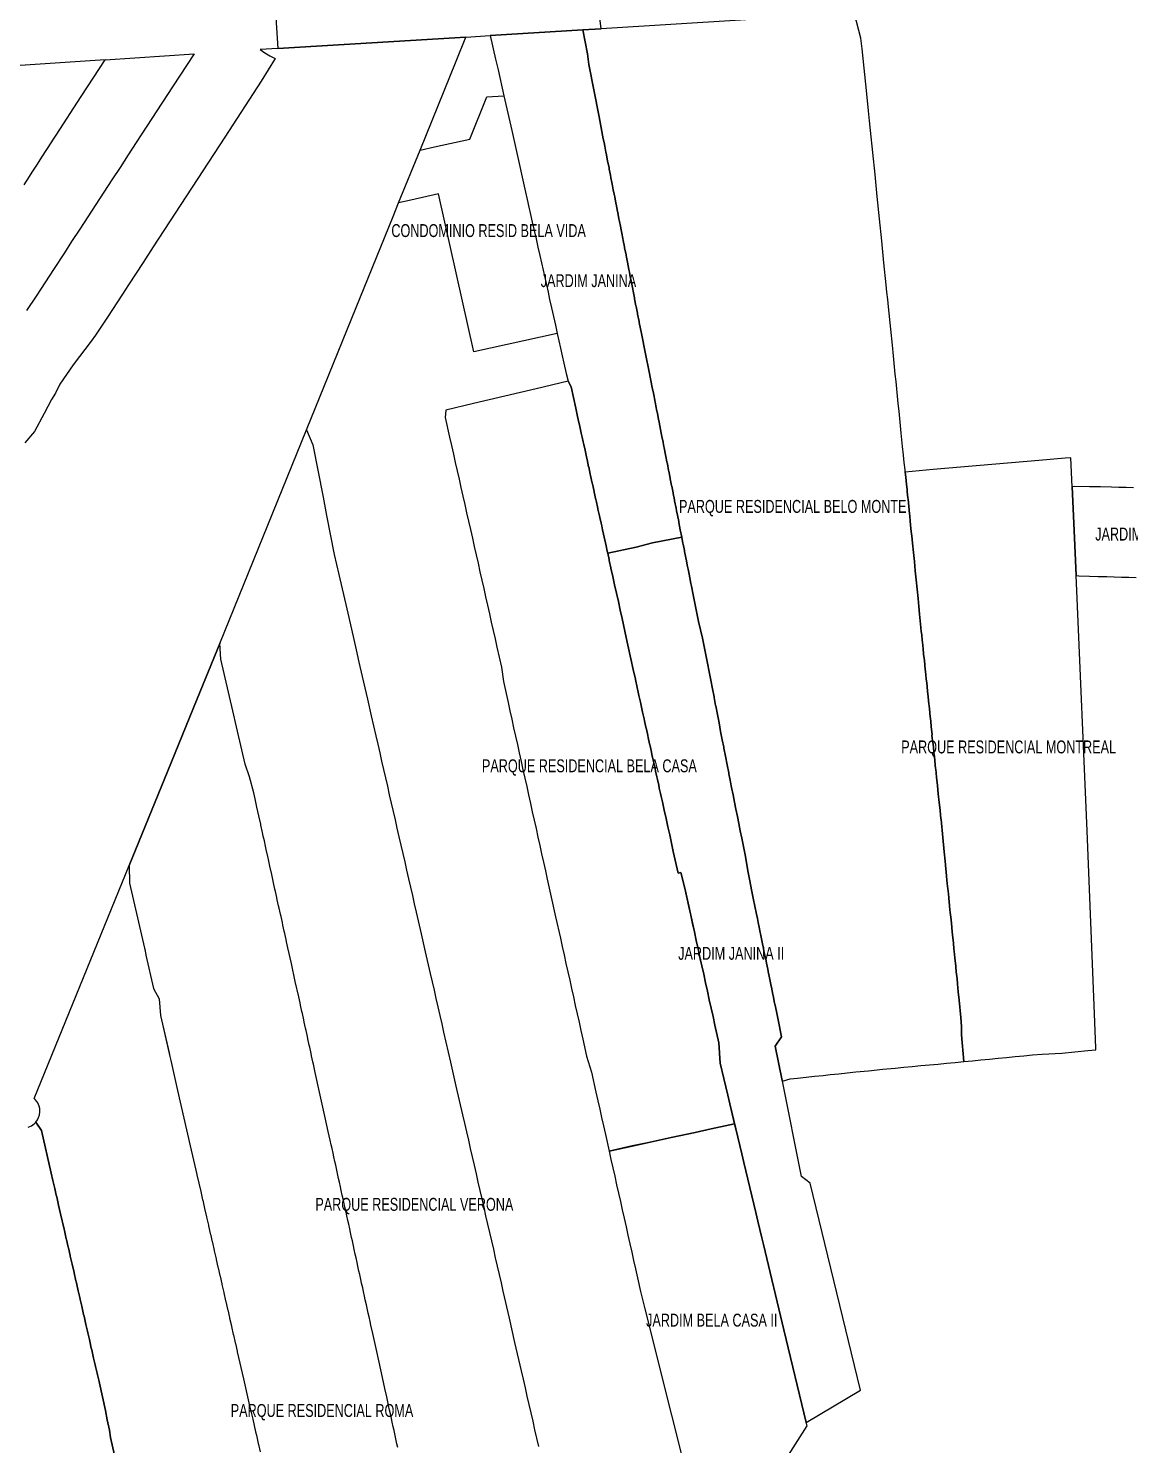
# Model space of a CAD drawing. Header units: millimetres. Extents: x 247112 to 276794, y 7363827 to 7397094.
# Drawn here: x 261266 to 262161, y 7366523 to 7367674 of the extents above; entities that cross this region are included whole.
import ezdxf
from ezdxf.enums import TextEntityAlignment as Align

# ---------------------------------------------------------------- set-up
doc = ezdxf.new("R2010")
doc.units = ezdxf.units.MM
doc.layers.add('BAIRRO', color=3, linetype='Continuous')
doc.styles.add('GEOMAIS', font='', dxfattribs={"width": 0.7, "height": 0.2})
doc.styles.get('GEOMAIS').set_extended_font_data('Arial')

msp = doc.modelspace()

# ---------------------------------------------------------------- linework, layer by layer
at = {"layer": 'BAIRRO'}
for points in [[(261466.87059, 7367682.66003), (261468.56219, 7367657.46058), (261499.93744, 7367659.34568), (261621.40778, 7367666.68789), (261621.40778, 7367666.68789), (261641.20117, 7367667.89783), (261716.32109, 7367672.4898), (261731.28005, 7367673.40422), (261728.01842, 7367699.94065)], [(261900.99519, 7367683.77865), (261731.28005, 7367673.40422), (261716.32109, 7367672.4898), (261716.32109, 7367672.4898), (261720.09831, 7367652.97427), (261721.27403, 7367644.31812), (261729.60771, 7367601.70406), (261733.06212, 7367584.03998), (261733.65387, 7367581.01409), (261734.21911, 7367578.12375), (261735.21658, 7367573.02324), (261735.3761, 7367572.20752), (261736.55742, 7367566.16686), (261737.69007, 7367560.37507), (261737.90083, 7367559.29737), (261738.84809, 7367554.4302), (261739.25197, 7367552.38833), (261740.00405, 7367548.54261), (261740.56584, 7367545.66989), (261741.16104, 7367542.62638), (261741.8701, 7367539.00062), (261742.31803, 7367536.71015), (261743.30946, 7367531.64045), (261743.45303, 7367530.90632), (261744.62649, 7367524.9059), (261744.79259, 7367524.05652), (261745.77796, 7367519.01787), (261746.19366, 7367516.89219), (261746.92943, 7367513.12985), (261747.55403, 7367509.93596), (261748.0809, 7367507.24182), (261748.89744, 7367503.06647), (261749.23238, 7367501.35379), (261750.26004, 7367496.09885), (261750.38385, 7367495.46577), (261751.53532, 7367489.57774), (261751.62264, 7367489.13122), (261752.68679, 7367483.68972), (261753.83827, 7367477.80169), (261754.27914, 7367475.54729), (261754.98974, 7367471.91366), (261755.64174, 7367468.57967), (261756.17927, 7367465.831), (261756.96895, 7367461.79304), (261757.30156, 7367460.09222), (261758.33163, 7367454.825), (261758.48402, 7367454.04572), (261759.61461, 7367448.26452), (261759.69431, 7367447.85697), (261760.75765, 7367442.4196), (261760.95065, 7367441.43271), (261762.1022, 7367435.54425), (261762.27964, 7367434.63693), (261763.25376, 7367429.65579), (261763.72465, 7367427.24793), (261767.52412, 7367407.81944), (261770.10203, 7367396.0226), (261773.15396, 7367380.50804), (261773.50572, 7367378.71983), (261774.31206, 7367374.62078), (261774.61936, 7367373.05863), (261775.47017, 7367368.73348), (261775.81886, 7367366.9609), (261776.66684, 7367362.65014), (261776.97645, 7367361.07623), (261777.98062, 7367355.9715), (261778.13405, 7367355.19156), (261779.29164, 7367349.30689), (261779.33175, 7367349.10299), (261780.44923, 7367343.42222), (261780.68288, 7367342.23448), (261781.60683, 7367337.53755), (261782.03401, 7367335.36597), (261782.76442, 7367331.65288), (261783.38513, 7367328.49746), (261783.88324, 7367325.96531), (261784.77486, 7367321.43272), (261785.07961, 7367319.88354), (261786.12599, 7367314.56421), (261786.2372, 7367313.99887), (261787.39479, 7367308.1142), (261787.47712, 7367307.6957), (261788.55239, 7367302.22953), (261788.63516, 7367301.80875), (261789.688, 7367296.45662), (261789.83092, 7367295.73004), (261790.84552, 7367290.57231), (261790.98902, 7367289.84281), (261792.14712, 7367283.95557), (261792.5818, 7367281.74586), (261793.30522, 7367278.06834), (261794.31808, 7367272.9194), (261794.46331, 7367272.1811), (261795.62141, 7367266.29387), (261796.77951, 7367260.40663), (261797.79064, 7367255.26649), (261797.9336, 7367254.53975), (261798.94816, 7367249.38219), (261799.09571, 7367248.63216), (261800.10569, 7367243.49789), (261800.58904, 7367241.04075), (261801.26321, 7367237.61359), (261801.91735, 7367234.28821), (261802.73905, 7367230.1111), (261803.29583, 7367227.28067), (261804.21042, 7367222.63131), (261804.64683, 7367220.4128), (261805.99785, 7367213.54483), (261807.34887, 7367206.67686), (261810.29989, 7367191.67525), (261813.75306, 7367178.34493), (261816.38294, 7367164.72549), (261817.70933, 7367157.85649), (261819.04069, 7367150.96174), (261820.37207, 7367144.06685), (261821.70346, 7367137.17196), (261823.00208, 7367130.4468), (261823.07277, 7367130.0807), (261824.33322, 7367123.55318), (261824.40416, 7367123.18581), (261825.73554, 7367116.29092), (261827.06693, 7367109.39603), (261828.39832, 7367102.50114), (261829.72518, 7367095.6297), (261830.86248, 7367089.7399), (261831.05234, 7367088.75666), (261832.30747, 7367082.25673), (261833.62506, 7367075.43329), (261834.94909, 7367068.76511), (261835.03385, 7367068.13756), (261836.12425, 7367062.84968), (261836.43578, 7367061.28151), (261837.29941, 7367056.93425), (261838.47457, 7367051.01881), (261839.64973, 7367045.10338), (261840.82489, 7367039.18794), (261842.00005, 7367033.27251), (261843.13621, 7367027.55337), (261844.31137, 7367021.63794), (261845.48106, 7367015.75001), (261848.45915, 7367000.75914), (261849.60019, 7366993.94446), (261850.62575, 7366987.81945), (261852.00147, 7366981.07333), (261853.48112, 7366973.8175), (261854.86065, 7366967.05267), (261856.17933, 7366960.58623), (261857.53382, 7366953.94419), (261858.26325, 7366950.36725), (261858.92831, 7366947.10597), (261859.66195, 7366943.50842), (261860.2828, 7366940.46393), (261861.06065, 7366936.64958), (261861.63729, 7366933.8219), (261862.45935, 7366929.79074), (261862.95311, 7366927.36945), (261863.85805, 7366922.93191), (261864.3076, 7366920.72742), (261865.25674, 7366916.07307), (261865.62693, 7366914.25776), (261866.65544, 7366909.21423), (261867.00565, 7366907.49691), (261868.05414, 7366902.3554), (261868.33267, 7366900.98956), (261869.45284, 7366895.49656), (261869.6474, 7366894.54251), (261870.85154, 7366888.63772), (261871.00189, 7366887.90047), (261872.25076, 7366881.77633), (261872.35637, 7366881.25843), (261873.64879, 7366874.92078), (261875.02389, 7366868.17765), (261877.82591, 7366854.43734), (261872.79383, 7366846.77797), (261878.40111, 7366818.90589), (261878.54349, 7366818.20285), (261884.8353, 7366820.19744), (261890.7801, 7366820.81485), (261897.74265, 7366821.53796), (261904.7056, 7366822.26112), (261911.66854, 7366822.98427), (261917.46492, 7366823.58627), (261924.29801, 7366824.29594), (261931.26056, 7366825.01905), (261938.22311, 7366825.74217), (261948.47444, 7366826.80684), (261960.17141, 7366827.92774), (261970.184, 7366828.88723), (261977.15244, 7366829.555), (261984.12088, 7366830.22277), (261991.08932, 7366830.89054), (261998.05775, 7366831.55831), (262005.02619, 7366832.22609), (262011.99463, 7366832.89386), (262018.96307, 7366833.56163), (262025.93036, 7366834.22929), (262024.07855, 7366855.86311), (262024.13974, 7366862.60904), (262023.62861, 7366870.01336), (262022.19947, 7366884.0709), (262021.50154, 7366890.93607), (262020.84822, 7366897.36239), (262020.79354, 7366897.90025), (262020.1726, 7366904.00814), (262020.10154, 7366904.70708), (262019.49697, 7366910.65388), (262019.39354, 7366911.67125), (262018.68554, 7366918.63543), (262018.14572, 7366923.94537), (262017.97754, 7366925.5996), (262017.47009, 7366930.59112), (262017.26955, 7366932.56377), (262016.79548, 7366937.22692), (262016.54134, 7366939.7267), (262016.18862, 7366943.19621), (262015.83334, 7366946.69088), (262015.58177, 7366949.1655), (262015.12534, 7366953.65505), (262014.97491, 7366955.13479), (262014.41735, 7366960.61922), (262014.36805, 7366961.10408), (262013.7612, 7366967.07337), (262013.70935, 7366967.5834), (262013.15434, 7366973.04266), (262013.00135, 7366974.54757), (262012.54749, 7366979.01196), (262012.29335, 7366981.51174), (262011.94063, 7366984.98125), (262011.58536, 7366988.47585), (262011.33378, 7366990.95054), (262010.72692, 7366996.91983), (262009.93802, 7367004.67983), (262008.96494, 7367016.32829), (262007.43846, 7367030.90646), (262007.3399, 7367031.84774), (262006.70946, 7367037.86852), (262006.65762, 7367038.36363), (262005.98046, 7367044.83057), (262005.25146, 7367051.79263), (262004.54818, 7367058.50906), (262003.84523, 7367065.22242), (262003.14263, 7367071.93228), (262003.0886, 7367072.44829), (262002.43966, 7367078.64578), (262002.36673, 7367079.34234), (262001.73669, 7367085.35927), (262001.65111, 7367086.17661), (262001.00768, 7367092.32142), (262000.92211, 7367093.13864), (262000.08399, 7367099.26542), (262000.19312, 7367100.10067), (261999.54967, 7367106.24571), (261999.46412, 7367107.0627), (261998.82066, 7367113.20785), (261998.73513, 7367114.02473), (261998.00613, 7367120.98676), (261997.36265, 7367127.13214), (261997.27714, 7367127.94879), (261996.73776, 7367133.0999), (261996.54814, 7367134.91081), (261996.11288, 7367139.06766), (261995.81914, 7367141.87285), (261995.48799, 7367145.03542), (261995.09015, 7367148.83487), (261994.8631, 7367151.00318), (261994.36115, 7367155.7969), (261994.23822, 7367156.97093), (261993.65286, 7367162.56121), (261993.61333, 7367162.9387), (261992.98845, 7367168.90646), (261992.92387, 7367169.52323), (261992.36356, 7367174.87422), (261992.19497, 7367176.48432), (261991.73868, 7367180.84198), (261991.44525, 7367183.64429), (261991.11379, 7367186.80974), (261989.96821, 7367197.75025), (261989.45338, 7367203.84747), (261988.82388, 7367210.47535), (261987.2696, 7367225.76394), (261986.5359, 7367232.98088), (261985.77734, 7367240.44242), (261985.01878, 7367247.90396), (261984.26021, 7367255.3655), (261983.65336, 7367261.33473), (261983.50165, 7367262.82704), (261983.04651, 7367267.30396), (261982.74309, 7367270.28858), (261982.43967, 7367273.2732), (261981.98453, 7367277.75012), (261981.83282, 7367279.24243), (261981.22597, 7367285.21166), (261980.61912, 7367291.18089), (261980.51797, 7367292.17576), (261980.01227, 7367297.15013), (261979.80998, 7367299.13987), (261979.36298, 7367303.11508), (261979.10199, 7367306.10397), (261978.79857, 7367309.08859), (261978.394, 7367313.06808), (261978.19172, 7367315.05783), (261977.58487, 7367321.02706), (261976.97802, 7367326.9963), (261976.27003, 7367333.9604), (261975.15747, 7367344.90399), (261973.33692, 7367362.81169), (261972.73007, 7367368.78092), (261972.12322, 7367374.75016), (261971.51637, 7367380.71939), (261970.90952, 7367386.68863), (261970.30267, 7367392.65786), (261969.69582, 7367398.62709), (261968.78554, 7367407.58094), (261967.88911, 7367416.39865), (261966.58526, 7367429.2239), (261964.73166, 7367447.45666), (261964.12481, 7367453.42596), (261963.51795, 7367459.39526), (261962.91109, 7367465.36456), (261961.09054, 7367483.27225), (261959.26999, 7367501.17995), (261957.44944, 7367519.08765), (261955.6289, 7367536.99534), (261953.80835, 7367554.90304), (261951.98778, 7367572.81093), (261950.16721, 7367590.71883), (261949.35808, 7367598.6778), (261948.54894, 7367606.63678), (261947.13296, 7367620.56499), (261943.42962, 7367656.99261), (261942.19435, 7367665.87712), (261937.15575, 7367685.65975)], [(261265.77656, 7366780.84328), (261267.11692, 7366781.35605), (261268.39654, 7366782.00569), (261269.60151, 7366782.78514), (261270.71869, 7366783.68591), (261272.05084, 7366785.05852), (261273.41001, 7366786.98219), (261274.24823, 7366788.67071), (261274.95881, 7366790.91634), (261275.27579, 7366793.25029), (261275.27129, 7366794.69037), (261275.11622, 7366796.12208), (261274.67844, 7366797.99091), (261274.1815, 7366799.34254), (261273.54595, 7366800.63479), (261272.77876, 7366801.8535), (261271.5658, 7366803.34109), (261270.52647, 7366804.33791), (261347.93107, 7366993.58469), (261355.76906, 7367012.74782), (261379.33601, 7367070.36673), (261403.16741, 7367128.95117), (261421.45028, 7367173.89574), (261492.02137, 7367347.51187), (261510.1579, 7367392.25183), (261528.84185, 7367438.34222), (261562.28577, 7367520.84315), (261566.76808, 7367531.90029), (261584.13704, 7367574.74681), (261613.497, 7367647.17322), (261621.40778, 7367666.68789), (261621.40778, 7367666.68789), (261499.93744, 7367659.34568), (261499.93744, 7367659.34568), (261499.93744, 7367659.34568), (261468.56219, 7367657.46058), (261454.24366, 7367656.60029), (261458.10148, 7367653.84006), (261462.13889, 7367651.34988), (261466.337, 7367649.14137), (261455.18789, 7367630.78146), (261425.54542, 7367585.32918), (261367.34166, 7367496.08246), (261359.14785, 7367483.54381), (261347.28144, 7367465.38512), (261342.28832, 7367457.74435), (261330.12824, 7367439.13628), (261320.5193, 7367424.43211), (261316.9038, 7367419.67891), (261302.25683, 7367400.42292), (261291.60845, 7367384.71222), (261287.88518, 7367377.38777), (261284.57985, 7367372.25271), (261278.62601, 7367360.83167), (261270.92179, 7367346.05295), (261263.10922, 7367336.8632)], [(261262.39785, 7367546.68392), (261266.74136, 7367553.39982), (261268.92379, 7367556.77428), (261273.27274, 7367563.49859), (261275.44973, 7367566.86464), (261279.80411, 7367573.59737), (261281.97566, 7367576.955), (261286.33549, 7367583.69614), (261288.5016, 7367587.04537), (261308.76396, 7367618.37492), (261313.93362, 7367626.15076), (261328.26894, 7367648.17374), (261400.6124, 7367653.01285), (261383.06118, 7367626.18549), (261383.06118, 7367626.18549), (261353.52724, 7367580.89962), (261353.52724, 7367580.89962), (261346.97207, 7367570.84827), (261340.41691, 7367560.79691), (261333.86174, 7367550.74555), (261327.30658, 7367540.69419), (261320.75142, 7367530.64283), (261314.19625, 7367520.59147), (261314.19625, 7367520.59147), (261307.64109, 7367510.54011), (261301.08592, 7367500.48875), (261295.15408, 7367491.39317), (261286.357, 7367477.90417), (261279.71815, 7367467.72448), (261272.12508, 7367456.08165), (261264.53202, 7367444.43883)], [(261262.39785, 7367546.68392), (261266.74136, 7367553.39982), (261268.92379, 7367556.77428), (261273.27274, 7367563.49859), (261275.44973, 7367566.86464), (261279.80411, 7367573.59737), (261281.97566, 7367576.955), (261286.33549, 7367583.69614), (261288.5016, 7367587.04537), (261308.76396, 7367618.37492), (261313.93362, 7367626.15076), (261328.26894, 7367648.17374), (261275.44452, 7367644.59907), (261153.86066, 7367636.37194)], [(261566.06578, 7366520.71245), (261565.42035, 7366523.64672), (261564.56199, 7366527.54902), (261563.91651, 7366530.48353), (261563.0582, 7366534.38559), (261562.41267, 7366537.32033), (261561.55442, 7366541.22216), (261560.90883, 7366544.15714), (261560.05063, 7366548.05873), (261559.40499, 7366550.99395), (261558.54684, 7366554.8953), (261557.90114, 7366557.83076), (261557.04304, 7366561.73186), (261555.53926, 7366568.56843), (261552.745, 7366581.27177), (261548.39649, 7366601.04107), (261545.71304, 7366613.24065), (261544.20925, 7366620.07722), (261543.56504, 7366623.00597), (261542.70546, 7366626.91379), (261542.06119, 7366629.84278), (261541.20167, 7366633.75037), (261540.55735, 7366636.67959), (261539.69788, 7366640.58694), (261539.05351, 7366643.5164), (261538.19409, 7366647.42351), (261537.54967, 7366650.35321), (261536.6903, 7366654.26009), (261536.04583, 7366657.19002), (261535.18651, 7366661.09666), (261534.54198, 7366664.02683), (261533.6827, 7366667.93329), (261533.03814, 7366670.86363), (261532.17893, 7366674.7698), (261531.5343, 7366677.70044), (261530.67514, 7366681.60638), (261530.03046, 7366684.53725), (261529.17135, 7366688.44295), (261528.52662, 7366691.37406), (261527.66756, 7366695.27952), (261527.02277, 7366698.21087), (261526.16377, 7366702.11609), (261525.51893, 7366705.04768), (261524.65998, 7366708.95267), (261524.01509, 7366711.88449), (261523.15619, 7366715.78924), (261522.51125, 7366718.7213), (261521.6524, 7366722.62581), (261521.0074, 7366725.55811), (261520.14861, 7366729.46238), (261519.50356, 7366732.39492), (261518.64482, 7366736.29896), (261517.99972, 7366739.23172), (261517.14103, 7366743.13553), (261516.49588, 7366746.06853), (261515.63724, 7366749.9721), (261514.99204, 7366752.90534), (261514.13345, 7366756.80868), (261513.48819, 7366759.74215), (261512.62966, 7366763.64525), (261511.98435, 7366766.57896), (261511.12587, 7366770.48182), (261509.62208, 7366777.31839), (261506.85554, 7366789.8957), (261502.55885, 7366809.42944), (261499.06786, 7366825.30028), (261497.56407, 7366832.13689), (261497.15448, 7366833.99896), (261496.06027, 7366838.97351), (261495.65069, 7366840.83553), (261494.55646, 7366845.81012), (261494.1469, 7366847.67209), (261493.05266, 7366852.64674), (261492.64306, 7366854.5089), (261491.54886, 7366859.48336), (261491.13921, 7366861.34571), (261490.04506, 7366866.31997), (261489.63537, 7366868.18252), (261488.54126, 7366873.15659), (261488.13153, 7366875.01933), (261487.03746, 7366879.9932), (261486.62769, 7366881.85613), (261485.53366, 7366886.82982), (261482.79407, 7366899.28464), (261479.58475, 7366913.87494), (261476.79194, 7366926.57172), (261475.71773, 7366931.45531), (261475.28811, 7366933.40844), (261474.21388, 7366938.29212), (261473.78428, 7366940.24517), (261472.71004, 7366945.12893), (261472.28046, 7366947.0819), (261471.2062, 7366951.96573), (261470.77664, 7366953.91862), (261469.70236, 7366958.80254), (261469.27282, 7366960.75535), (261468.19852, 7366965.63935), (261467.76899, 7366967.59207), (261466.69467, 7366972.47616), (261466.26516, 7366974.4288), (261465.19083, 7366979.31297), (261463.68699, 7366986.14978), (261463.67206, 7366986.21765), (261462.18315, 7366992.98659), (261460.6793, 7366999.8234), (261460.46892, 7367000.77983), (261459.17546, 7367006.66021), (261458.6382, 7367009.10271), (261457.67162, 7367013.49701), (261456.80748, 7367017.4256), (261456.16778, 7367020.33382), (261454.84599, 7367026.34298), (261454.66394, 7367027.17063), (261453.16009, 7367034.00744), (261453.16009, 7367034.00744), (261451.65625, 7367040.84425), (261450.15241, 7367047.68106), (261449.05803, 7367052.65638), (261445.59153, 7367065.57316), (261441.95224, 7367075.92519), (261435.84255, 7367102.59842), (261434.99205, 7367106.31145), (261432.02059, 7367119.2841), (261432.02059, 7367119.2841), (261422.42505, 7367161.17554), (261421.45028, 7367173.89574), (261492.02137, 7367347.51187), (261496.96476, 7367335.46395), (261496.96476, 7367335.46395), (261496.96476, 7367335.46395), (261505.37848, 7367292.67805), (261508.27937, 7367277.92626), (261514.48929, 7367246.34725), (261518.23034, 7367229.99903), (261524.61105, 7367202.11568), (261528.42699, 7367185.44024), (261532.24293, 7367168.7648), (261534.5073, 7367158.86962), (261537.18414, 7367147.17199), (261541.42247, 7367128.65074), (261544.54544, 7367115.00351), (261548.2484, 7367098.82179), (261549.80989, 7367091.99817), (261551.37138, 7367085.17455), (261552.93287, 7367078.35093), (261554.49435, 7367071.52732), (261556.05584, 7367064.7037), (261557.61733, 7367057.88008), (261559.17882, 7367051.05647), (261560.74031, 7367044.23285), (261562.30179, 7367037.40923), (261563.86328, 7367030.58561), (261565.42477, 7367023.762), (261566.98626, 7367016.93838), (261568.54775, 7367010.11476), (261570.10924, 7367003.29114), (261571.67072, 7366996.46753), (261573.23221, 7366989.64391), (261574.7937, 7366982.82029), (261576.35519, 7366975.99667), (261577.91668, 7366969.17306), (261579.47817, 7366962.34944), (261581.03965, 7366955.52582), (261585.04819, 7366938.00876), (261588.38053, 7366923.44661), (261592.39578, 7366905.90017), (261593.95727, 7366899.07655), (261595.51876, 7366892.25293), (261597.08025, 7366885.42931), (261598.64174, 7366878.6057), (261600.20322, 7366871.78208), (261601.76471, 7366864.95846), (261603.3262, 7366858.13484), (261608.90294, 7366833.76478), (261613.36434, 7366814.26873), (261618.71801, 7366790.87347), (261620.2795, 7366784.04986), (261621.84099, 7366777.22624), (261623.40248, 7366770.40262), (261624.96397, 7366763.579), (261626.52546, 7366756.75539), (261628.08694, 7366749.93177), (261629.64843, 7366743.10815), (261631.20992, 7366736.28453), (261632.77141, 7366729.46092), (261634.3329, 7366722.6373), (261635.89438, 7366715.81368), (261637.45587, 7366708.99006), (261639.01736, 7366702.16645), (261640.57885, 7366695.34283), (261642.14034, 7366688.51921), (261643.70183, 7366681.69559), (261645.26331, 7366674.87198), (261646.8248, 7366668.04836), (261648.38629, 7366661.22474), (261649.94778, 7366654.40113), (261651.50927, 7366647.57751), (261656.52611, 7366625.6542), (261661.01286, 7366606.04734), (261666.32146, 7366582.84906), (261667.88295, 7366576.02544), (261669.44443, 7366569.20182), (261671.00592, 7366562.37821), (261672.56741, 7366555.55459), (261674.1289, 7366548.73097), (261675.69039, 7366541.90735), (261677.25188, 7366535.08374), (261678.81336, 7366528.26012), (261680.37485, 7366521.4365)], [(262163.96481, 7367300.50946), (262157.96631, 7367300.64665), (262151.96781, 7367300.78385), (262145.96931, 7367300.92104), (262136.97161, 7367301.12684), (262127.97381, 7367301.33263), (262116.28462, 7367301.59998), (262113.94853, 7367301.15406), (262115.59794, 7367265.76961), (262117.20304, 7367229.12009), (262119.29358, 7367228.90972), (262128.15306, 7367228.6493), (262135.15004, 7367228.44363), (262142.14701, 7367228.23795), (262148.14442, 7367228.06166), (262154.14183, 7367227.88537), (262160.13924, 7367227.70908), (262166.13665, 7367227.53279)], [(261566.06578, 7366520.71245), (261565.42035, 7366523.64672), (261564.56199, 7366527.54902), (261563.91651, 7366530.48353), (261563.0582, 7366534.38559), (261562.41267, 7366537.32033), (261561.55442, 7366541.22216), (261560.90883, 7366544.15714), (261560.05063, 7366548.05873), (261559.40499, 7366550.99395), (261558.54684, 7366554.8953), (261557.90114, 7366557.83076), (261557.04304, 7366561.73186), (261555.53926, 7366568.56843), (261552.745, 7366581.27177), (261548.39649, 7366601.04107), (261545.71304, 7366613.24065), (261544.20925, 7366620.07722), (261543.56504, 7366623.00597), (261542.70546, 7366626.91379), (261542.06119, 7366629.84278), (261541.20167, 7366633.75037), (261540.55735, 7366636.67959), (261539.69788, 7366640.58694), (261539.05351, 7366643.5164), (261538.19409, 7366647.42351), (261537.54967, 7366650.35321), (261536.6903, 7366654.26009), (261536.04583, 7366657.19002), (261535.18651, 7366661.09666), (261534.54198, 7366664.02683), (261533.6827, 7366667.93329), (261533.03814, 7366670.86363), (261532.17893, 7366674.7698), (261531.5343, 7366677.70044), (261530.67514, 7366681.60638), (261530.03046, 7366684.53725), (261529.17135, 7366688.44295), (261528.52662, 7366691.37406), (261527.66756, 7366695.27952), (261527.02277, 7366698.21087), (261526.16377, 7366702.11609), (261525.51893, 7366705.04768), (261524.65998, 7366708.95267), (261524.01509, 7366711.88449), (261523.15619, 7366715.78924), (261522.51125, 7366718.7213), (261521.6524, 7366722.62581), (261521.0074, 7366725.55811), (261520.14861, 7366729.46238), (261519.50356, 7366732.39492), (261518.64482, 7366736.29896), (261517.99972, 7366739.23172), (261517.14103, 7366743.13553), (261516.49588, 7366746.06853), (261515.63724, 7366749.9721), (261514.99204, 7366752.90534), (261514.13345, 7366756.80868), (261513.48819, 7366759.74215), (261512.62966, 7366763.64525), (261511.98435, 7366766.57896), (261511.12587, 7366770.48182), (261509.62208, 7366777.31839), (261506.85554, 7366789.8957), (261502.55885, 7366809.42944), (261499.06786, 7366825.30028), (261497.56407, 7366832.13689), (261497.15448, 7366833.99896), (261496.06027, 7366838.97351), (261495.65069, 7366840.83553), (261494.55646, 7366845.81012), (261494.1469, 7366847.67209), (261493.05266, 7366852.64674), (261492.64306, 7366854.5089), (261491.54886, 7366859.48336), (261491.13921, 7366861.34571), (261490.04506, 7366866.31997), (261489.63537, 7366868.18252), (261488.54126, 7366873.15659), (261488.13153, 7366875.01933), (261487.03746, 7366879.9932), (261486.62769, 7366881.85613), (261485.53366, 7366886.82982), (261482.79407, 7366899.28464), (261479.58475, 7366913.87494), (261476.79194, 7366926.57172), (261475.71773, 7366931.45531), (261475.28811, 7366933.40844), (261474.21388, 7366938.29212), (261473.78428, 7366940.24517), (261472.71004, 7366945.12893), (261472.28046, 7366947.0819), (261471.2062, 7366951.96573), (261470.77664, 7366953.91862), (261469.70236, 7366958.80254), (261469.27282, 7366960.75535), (261468.19852, 7366965.63935), (261467.76899, 7366967.59207), (261466.69467, 7366972.47616), (261466.26516, 7366974.4288), (261465.19083, 7366979.31297), (261463.68699, 7366986.14978), (261463.67206, 7366986.21765), (261462.18315, 7366992.98659), (261460.6793, 7366999.8234), (261460.46892, 7367000.77983), (261459.17546, 7367006.66021), (261458.6382, 7367009.10271), (261457.67162, 7367013.49701), (261456.80748, 7367017.4256), (261456.16778, 7367020.33382), (261454.84599, 7367026.34298), (261454.66394, 7367027.17063), (261454.66394, 7367027.17063), (261453.16009, 7367034.00744), (261451.65625, 7367040.84425), (261450.15241, 7367047.68106), (261449.05803, 7367052.65638), (261445.59153, 7367065.57316), (261441.95224, 7367075.92519), (261435.84255, 7367102.59842), (261434.99205, 7367106.31145), (261432.02059, 7367119.2841), (261432.02059, 7367119.2841), (261422.42505, 7367161.17554), (261421.45028, 7367173.89574), (261403.16741, 7367128.95117), (261379.33601, 7367070.36673), (261355.76906, 7367012.74782), (261347.93107, 7366993.58469), (261348.19676, 7366979.06232), (261359.35421, 7366929.9414), (261360.72916, 7366923.88813), (261361.46212, 7366920.66126), (261367.61267, 7366893.58333), (261372.0598, 7366885.28409), (261373.3678, 7366871.7116), (261374.08138, 7366868.20375), (261380.24931, 7366841.18983), (261380.9048, 7366838.31893), (261381.61976, 7366835.18758), (261387.19516, 7366810.76874), (261397.46518, 7366765.78872), (261402.80747, 7366742.39086), (261402.84378, 7366742.23183), (261404.3879, 7366735.46899), (261404.40195, 7366735.40745), (261405.96011, 7366728.58308), (261405.96832, 7366728.54712), (261407.51828, 7366721.7587), (261407.54875, 7366721.62525), (261409.07645, 7366714.93432), (261409.12918, 7366714.70338), (261410.63462, 7366708.10995), (261410.70961, 7366707.78151), (261412.19279, 7366701.28557), (261412.29004, 7366700.85965), (261413.75096, 7366694.46119), (261413.87047, 7366693.93778), (261415.30912, 7366687.63681), (261415.42074, 7366687.14793), (261416.86729, 7366680.81244), (261416.97891, 7366680.32355), (261418.42546, 7366673.98806), (261418.53708, 7366673.49917), (261419.98363, 7366667.16368), (261420.09525, 7366666.67479), (261421.5418, 7366660.33931), (261421.65343, 7366659.85041), (261423.09996, 7366653.51493), (261423.21159, 7366653.02603), (261424.65813, 7366646.69055), (261424.76976, 7366646.20165), (261426.2163, 7366639.86617), (261426.32793, 7366639.37727), (261427.77447, 7366633.0418), (261427.8861, 7366632.55289), (261429.33264, 7366626.21742), (261429.44427, 7366625.72851), (261430.89081, 7366619.39304), (261431.00244, 7366618.90413), (261432.44897, 7366612.56867), (261432.5606, 7366612.07975), (261434.00714, 7366605.74429), (261434.11877, 7366605.25537), (261435.56531, 7366598.91991), (261435.67694, 7366598.43099), (261440.7076, 7366576.39799), (261445.70196, 7366554.52398), (261448.19503, 7366543.60497), (261450.53228, 7366533.3684), (261451.15555, 7366530.63866), (261452.71372, 7366523.81429), (261452.86954, 7366523.13183), (261454.27189, 7366516.98991)], [(261337.29051, 7366508.36968), (261332.64887, 7366528.65338), (261331.7813, 7366534.69099), (261329.86191, 7366543.08541), (261328.65837, 7366550.75711), (261323.61699, 7366572.78764), (261323.3047, 7366574.15237), (261322.0555, 7366579.61126), (261321.74321, 7366580.97598), (261320.49402, 7366586.43488), (261320.18172, 7366587.7996), (261318.93253, 7366593.25849), (261318.62023, 7366594.62322), (261317.37104, 7366600.08211), (261317.05874, 7366601.44684), (261315.80955, 7366606.90573), (261315.49725, 7366608.27045), (261314.24806, 7366613.72935), (261313.93577, 7366615.09407), (261312.68658, 7366620.55296), (261312.37428, 7366621.91769), (261311.12509, 7366627.37658), (261310.81279, 7366628.7413), (261309.5636, 7366634.2002), (261309.2513, 7366635.56492), (261308.00211, 7366641.02382), (261307.68981, 7366642.38854), (261306.44062, 7366647.84743), (261306.12832, 7366649.21216), (261304.66553, 7366655.60448), (261304.56684, 7366656.03577), (261303.10404, 7366662.4281), (261303.00535, 7366662.85939), (261301.44386, 7366669.68301), (261299.98107, 7366676.07533), (261299.88237, 7366676.50663), (261298.41958, 7366682.89895), (261298.32088, 7366683.33024), (261296.85809, 7366689.72257), (261296.75939, 7366690.15386), (261295.19791, 7366696.97748), (261294.98358, 7366697.91407), (261293.63642, 7366703.8011), (261293.42209, 7366704.73768), (261292.07493, 7366710.62471), (261290.51344, 7366717.44833), (261288.95195, 7366724.27195), (261288.60661, 7366725.7811), (261287.39046, 7366731.09557), (261285.9006, 7366737.60621), (261284.51314, 7366743.6693), (261276.60461, 7366778.22914), (261272.05084, 7366785.05852), (261272.05084, 7366785.05852), (261273.41001, 7366786.98219), (261274.24823, 7366788.67071), (261274.95881, 7366790.91634), (261275.27579, 7366793.25029), (261275.27129, 7366794.69037), (261275.11622, 7366796.12208), (261274.67844, 7366797.99091), (261274.67844, 7366797.99091), (261274.1815, 7366799.34254), (261273.54595, 7366800.63479), (261272.77876, 7366801.8535), (261271.5658, 7366803.34109), (261270.52647, 7366804.33791), (261347.93107, 7366993.58469), (261348.19676, 7366979.06232), (261359.35421, 7366929.9414), (261360.68687, 7366924.07434), (261361.46212, 7366920.66126), (261367.61267, 7366893.58333), (261372.0598, 7366885.28409), (261373.3678, 7366871.7116), (261374.08138, 7366868.20375), (261380.9048, 7366838.31893), (261381.61976, 7366835.18758), (261387.19516, 7366810.76874), (261397.46518, 7366765.78872), (261402.80747, 7366742.39086), (261402.84378, 7366742.23183), (261404.3879, 7366735.46899), (261404.40195, 7366735.40745), (261405.96011, 7366728.58308), (261405.96832, 7366728.54712), (261407.51828, 7366721.7587), (261407.54875, 7366721.62525), (261409.07645, 7366714.93432), (261409.12918, 7366714.70338), (261410.63462, 7366708.10995), (261410.70961, 7366707.78151), (261412.19279, 7366701.28557), (261412.29004, 7366700.85965), (261413.75096, 7366694.46119), (261413.87047, 7366693.93778), (261415.30912, 7366687.63681), (261415.42074, 7366687.14793), (261416.86729, 7366680.81244), (261416.97891, 7366680.32355), (261418.42546, 7366673.98806), (261418.53708, 7366673.49917), (261419.98363, 7366667.16368), (261420.09525, 7366666.67479), (261421.5418, 7366660.33931), (261421.65343, 7366659.85041), (261423.09996, 7366653.51493), (261423.21159, 7366653.02603), (261424.65813, 7366646.69055), (261424.76976, 7366646.20165), (261426.2163, 7366639.86617), (261426.32793, 7366639.37727), (261427.77447, 7366633.0418), (261427.8861, 7366632.55289), (261429.33264, 7366626.21742), (261429.44427, 7366625.72851), (261430.89081, 7366619.39304), (261431.00244, 7366618.90413), (261432.44897, 7366612.56867), (261432.5606, 7366612.07975), (261434.00714, 7366605.74429), (261434.11877, 7366605.25537), (261435.56531, 7366598.91991), (261435.67694, 7366598.43099), (261440.7076, 7366576.39799), (261445.70196, 7366554.52398), (261448.19503, 7366543.60497), (261450.53228, 7366533.3684), (261451.15555, 7366530.63866), (261452.71372, 7366523.81429), (261452.86954, 7366523.13183), (261454.27189, 7366516.98991)], [(261265.77656, 7366780.84328), (261267.11692, 7366781.35605), (261268.39654, 7366782.00569), (261269.60151, 7366782.78514), (261270.71869, 7366783.68591), (261272.05084, 7366785.05852), (261276.60461, 7366778.22914), (261284.51314, 7366743.6693), (261285.9006, 7366737.60621), (261287.39046, 7366731.09557), (261288.60661, 7366725.7811), (261288.95195, 7366724.27195), (261290.51344, 7366717.44833), (261292.07493, 7366710.62471), (261293.42209, 7366704.73768), (261293.63642, 7366703.8011), (261294.98358, 7366697.91407), (261295.19791, 7366696.97748), (261296.75939, 7366690.15386), (261296.85809, 7366689.72257), (261298.32088, 7366683.33024), (261298.41958, 7366682.89895), (261299.88237, 7366676.50663), (261299.98107, 7366676.07533), (261301.44386, 7366669.68301), (261303.00535, 7366662.85939), (261303.10404, 7366662.4281), (261304.56684, 7366656.03577), (261304.66553, 7366655.60448), (261306.12832, 7366649.21216), (261306.44062, 7366647.84743), (261307.68981, 7366642.38854), (261308.00211, 7366641.02382), (261309.2513, 7366635.56492), (261309.5636, 7366634.2002), (261310.81279, 7366628.7413), (261311.12509, 7366627.37658), (261312.37428, 7366621.91769), (261312.68658, 7366620.55296), (261313.93577, 7366615.09407), (261314.24806, 7366613.72935), (261315.49725, 7366608.27045), (261315.80955, 7366606.90573), (261317.05874, 7366601.44684), (261317.37104, 7366600.08211), (261318.62023, 7366594.62322), (261318.93253, 7366593.25849), (261320.18172, 7366587.7996), (261320.49402, 7366586.43488), (261321.74321, 7366580.97598), (261322.0555, 7366579.61126), (261323.3047, 7366574.15237), (261323.61699, 7366572.78764), (261328.65837, 7366550.75711), (261329.86191, 7366543.08541), (261331.7813, 7366534.69099), (261332.64887, 7366528.65338), (261337.29051, 7366508.36968)], [(261869.01257, 7366491.51897), (261898.57118, 7366538.15612), (261897.88578, 7366541.0156), (261879.86125, 7366616.2137), (261863.24298, 7366685.54492), (261861.92169, 7366691.05731), (261860.29005, 7366697.8645), (261858.6584, 7366704.67168), (261857.02676, 7366711.47886), (261855.39513, 7366718.28605), (261853.76348, 7366725.09323), (261852.13184, 7366731.90042), (261850.5002, 7366738.7076), (261848.86857, 7366745.51479), (261847.23692, 7366752.32197), (261845.60528, 7366759.12915), (261843.97365, 7366765.93634), (261842.342, 7366772.74352), (261840.71036, 7366779.55071), (261839.71796, 7366783.69099), (261820.62164, 7366779.53577), (261807.65868, 7366776.71513), (261788.20964, 7366772.48316), (261769.97664, 7366768.51579), (261756.49543, 7366765.62318), (261737.75982, 7366761.50565), (261737.75982, 7366761.50565), (261739.2864, 7366754.67402), (261740.81297, 7366747.8424), (261742.33954, 7366741.01077), (261743.86612, 7366734.17915), (261745.39269, 7366727.34752), (261746.91926, 7366720.51589), (261748.44584, 7366713.68427), (261749.97241, 7366706.85264), (261751.49791, 7366700.02584), (261753.02815, 7366693.17781), (261754.59373, 7366686.17163), (261756.1203, 7366679.34001), (261757.64685, 7366672.50849), (261759.1734, 7366665.67697), (261760.78319, 7366658.47294), (261763.2562, 7366647.40588), (261763.2562, 7366647.40588), (261766.77112, 7366633.4113), (261810.18484, 7366460.56041)]]:
    msp.add_lwpolyline(points, dxfattribs=at)
for points in [[(261658.62197, 7367590.84459), (261661.90496, 7367576.22143), (261669.90289, 7367540.59698), (261671.25878, 7367534.55755), (261672.62833, 7367528.45729), (261673.94309, 7367522.60104), (261675.37132, 7367516.23939), (261676.90506, 7367509.4078), (261678.40682, 7367502.71866), (261679.9402, 7367495.88865), (261681.47359, 7367489.05863), (261682.80982, 7367483.10676), (261684.14605, 7367477.15488), (261685.48229, 7367471.20301), (261686.81852, 7367465.25114), (261688.15476, 7367459.29927), (261689.46933, 7367453.44387), (261691.02462, 7367446.51628), (261692.58095, 7367439.59007), (261694.15686, 7367432.56463), (261695.69352, 7367425.73532), (261697.02468, 7367419.79075), (261698.3551, 7367413.86477), (261699.73517, 7367407.71764), (261701.11525, 7367401.5705), (261702.95639, 7367393.36966), (261704.37977, 7367387.13387), (261706.8955, 7367382.34788), (261710.6707, 7367365.18945), (261711.90331, 7367359.5872), (261712.17487, 7367358.35295), (261713.22475, 7367353.5812), (261713.67903, 7367351.51646), (261714.54631, 7367347.57465), (261715.1832, 7367344.67997), (261715.86788, 7367341.5681), (261716.68737, 7367337.84347), (261717.18944, 7367335.56155), (261718.19154, 7367331.00698), (261718.511, 7367329.555), (261719.69571, 7367324.17049), (261719.83257, 7367323.54844), (261721.15413, 7367317.54189), (261721.19987, 7367317.33399), (261722.47569, 7367311.53534), (261722.70404, 7367310.4975), (261724.09478, 7367304.17651), (261724.2082, 7367303.661), (261725.55614, 7367297.53458), (261725.71237, 7367296.82451), (261727.0604, 7367290.69767), (261727.21654, 7367289.98801), (261728.60735, 7367283.66671), (261728.7207, 7367283.15152), (261729.92877, 7367277.6608), (261730.22487, 7367276.31503), (261731.21806, 7367271.80096), (261731.72904, 7367269.47853), (261732.46442, 7367266.13619), (261733.23321, 7367262.64204), (261733.75375, 7367260.27615), (261734.73737, 7367255.80554), (261735.31664, 7367253.17275), (261736.24154, 7367248.96905), (261736.60597, 7367247.3127), (261759.83616, 7367252.19802), (261773.14565, 7367255.60178), (261796.77951, 7367260.40663), (261795.62141, 7367266.29387), (261794.46331, 7367272.1811), (261794.31808, 7367272.9194), (261793.30522, 7367278.06834), (261792.5818, 7367281.74586), (261792.14712, 7367283.95557), (261790.98902, 7367289.84281), (261790.84552, 7367290.57231), (261789.83092, 7367295.73004), (261789.688, 7367296.45662), (261788.63516, 7367301.80875), (261788.55239, 7367302.22953), (261787.47712, 7367307.6957), (261787.39479, 7367308.1142), (261786.2372, 7367313.99887), (261786.12599, 7367314.56421), (261785.07961, 7367319.88354), (261784.77486, 7367321.43272), (261783.88324, 7367325.96531), (261783.38513, 7367328.49746), (261782.76442, 7367331.65288), (261782.03401, 7367335.36597), (261781.60683, 7367337.53755), (261780.68288, 7367342.23448), (261780.44923, 7367343.42222), (261779.33175, 7367349.10299), (261779.29164, 7367349.30689), (261778.13405, 7367355.19156), (261777.98062, 7367355.9715), (261776.97645, 7367361.07623), (261776.66684, 7367362.65014), (261775.81886, 7367366.9609), (261775.47017, 7367368.73348), (261774.61936, 7367373.05863), (261774.31206, 7367374.62078), (261773.50572, 7367378.71983), (261773.15396, 7367380.50804), (261770.10203, 7367396.0226), (261767.52412, 7367407.81944), (261763.72465, 7367427.24793), (261763.25376, 7367429.65579), (261762.27964, 7367434.63693), (261762.1022, 7367435.54425), (261760.95065, 7367441.43271), (261760.75765, 7367442.4196), (261759.69431, 7367447.85697), (261759.61461, 7367448.26452), (261758.48402, 7367454.04572), (261758.33163, 7367454.825), (261757.30156, 7367460.09222), (261756.96895, 7367461.79304), (261756.17927, 7367465.831), (261755.64174, 7367468.57967), (261754.98974, 7367471.91366), (261754.27914, 7367475.54729), (261753.83827, 7367477.80169), (261752.68679, 7367483.68972), (261751.62264, 7367489.13122), (261751.53532, 7367489.57774), (261750.38385, 7367495.46577), (261750.26004, 7367496.09885), (261749.23238, 7367501.35379), (261748.89744, 7367503.06647), (261748.0809, 7367507.24182), (261747.55403, 7367509.93596), (261746.92943, 7367513.12985), (261746.19366, 7367516.89219), (261745.77796, 7367519.01787), (261744.79259, 7367524.05652), (261744.62649, 7367524.9059), (261743.45303, 7367530.90632), (261743.30946, 7367531.64045), (261742.31803, 7367536.71015), (261741.8701, 7367539.00062), (261741.16104, 7367542.62638), (261740.56584, 7367545.66989), (261740.00405, 7367548.54261), (261739.25197, 7367552.38833), (261738.84809, 7367554.4302), (261737.90083, 7367559.29737), (261737.69007, 7367560.37507), (261736.55742, 7367566.16686), (261735.3761, 7367572.20752), (261735.21658, 7367573.02324), (261734.21911, 7367578.12375), (261733.65387, 7367581.01409), (261733.06212, 7367584.03998), (261729.60771, 7367601.70406), (261721.27403, 7367644.31812), (261720.09831, 7367652.97427), (261716.32109, 7367672.4898), (261641.20117, 7367667.89783), (261645.52333, 7367648.69026), (261647.56097, 7367640.11262), (261652.3298, 7367618.87125), (261658.62197, 7367590.84459)], [(261584.13704, 7367574.74681), (261595.89887, 7367577.38325), (261624.58051, 7367583.81231), (261638.4204, 7367618.12689), (261652.3298, 7367618.87125), (261658.62197, 7367590.84459), (261661.90496, 7367576.22143), (261669.90289, 7367540.59698), (261671.25878, 7367534.55755), (261672.62833, 7367528.45729), (261673.94309, 7367522.60104), (261675.37132, 7367516.23939), (261676.90506, 7367509.4078), (261678.40682, 7367502.71866), (261679.9402, 7367495.88865), (261681.47359, 7367489.05863), (261682.80982, 7367483.10676), (261684.14605, 7367477.15488), (261685.48229, 7367471.20301), (261686.81852, 7367465.25114), (261688.15476, 7367459.29927), (261689.46933, 7367453.44387), (261691.02462, 7367446.51628), (261692.57967, 7367439.58978), (261694.15686, 7367432.56463), (261695.69024, 7367425.73461), (261627.8993, 7367411.00473), (261599.12641, 7367539.16497), (261576.59799, 7367534.10718), (261566.76808, 7367531.90029), (261584.13704, 7367574.74681)], [(261627.61481, 7367368.824), (261627.61481, 7367368.824), (261605.15906, 7367363.46788), (261604.55527, 7367357.61429), (261608.1826, 7367341.51794), (261609.72148, 7367334.68919), (261611.26035, 7367327.86044), (261612.79922, 7367321.03168), (261614.33809, 7367314.20293), (261615.87696, 7367307.37417), (261617.41583, 7367300.54542), (261618.9547, 7367293.71667), (261620.49357, 7367286.88791), (261622.03244, 7367280.05916), (261623.57131, 7367273.23041), (261625.11018, 7367266.40165), (261626.64906, 7367259.5729), (261628.18793, 7367252.74415), (261629.7268, 7367245.91539), (261631.26567, 7367239.08664), (261632.80454, 7367232.25788), (261634.34341, 7367225.42913), (261635.88228, 7367218.60038), (261637.42115, 7367211.77162), (261638.96002, 7367204.94287), (261640.49889, 7367198.11412), (261642.03776, 7367191.28536), (261643.57664, 7367184.45661), (261645.11551, 7367177.62786), (261646.65438, 7367170.7991), (261650.26632, 7367154.77106), (261651.87976, 7367142.97181), (261655.65013, 7367125.98522), (261657.16695, 7367119.15154), (261658.68376, 7367112.31785), (261660.20058, 7367105.48416), (261661.7174, 7367098.65048), (261663.23421, 7367091.81679), (261664.75103, 7367084.9831), (261666.26785, 7367078.14942), (261667.78466, 7367071.31573), (261669.30148, 7367064.48204), (261670.8183, 7367057.64836), (261672.33511, 7367050.81467), (261673.85193, 7367043.98099), (261675.36874, 7367037.1473), (261676.88556, 7367030.31361), (261678.40238, 7367023.47993), (261679.91919, 7367016.64624), (261681.43601, 7367009.81255), (261682.95283, 7367002.97887), (261684.46964, 7366996.14518), (261685.98646, 7366989.3115), (261687.50328, 7366982.47781), (261691.27581, 7366965.48146), (261694.30945, 7366951.81408), (261698.14698, 7366934.52489), (261699.6638, 7366927.69121), (261701.18062, 7366920.85752), (261702.69743, 7366914.02383), (261704.21425, 7366907.19015), (261705.73107, 7366900.35646), (261707.24788, 7366893.52278), (261708.7647, 7366886.68909), (261710.28151, 7366879.8554), (261711.79833, 7366873.02172), (261713.31515, 7366866.18803), (261714.83196, 7366859.35434), (261716.34878, 7366852.52066), (261719.4478, 7366838.5587), (261719.4478, 7366838.5587), (261723.45844, 7366825.50636), (261727.09326, 7366809.24002), (261728.61981, 7366802.40849), (261730.14636, 7366795.57697), (261731.67291, 7366788.74544), (261733.19946, 7366781.91391), (261734.72601, 7366775.08239), (261737.72206, 7366761.49743), (261756.50412, 7366765.58427), (261769.88706, 7366768.49657), (261788.20964, 7366772.48316), (261807.65868, 7366776.71513), (261820.81391, 7366779.57761), (261839.71796, 7366783.69099), (261835.81271, 7366799.98367), (261834.18106, 7366806.79085), (261832.54942, 7366813.59803), (261830.91779, 7366820.40522), (261827.90432, 7366832.97737), (261827.90432, 7366832.97737), (261826.88539, 7366849.48736), (261823.71649, 7366863.89012), (261822.21231, 7366870.7267), (261820.69821, 7366877.60833), (261819.18411, 7366884.48997), (261817.67001, 7366891.37161), (261816.15591, 7366898.25325), (261814.64181, 7366905.13489), (261813.12771, 7366912.01653), (261811.61361, 7366918.89817), (261810.09975, 7366925.77871), (261808.58565, 7366932.66035), (261807.08146, 7366939.49693), (261805.554, 7366946.43929), (261804.04984, 7366953.27578), (261802.54567, 7366960.11228), (261799.2451, 7366975.1135), (261796.1107, 7366987.93671), (261793.79854, 7366987.37036), (261789.9429, 7367004.86044), (261788.45748, 7367011.59866), (261786.97206, 7367018.33688), (261785.48664, 7367025.0751), (261784.00122, 7367031.81332), (261782.5158, 7367038.55154), (261781.03037, 7367045.28976), (261780.07028, 7367049.64498), (261779.54592, 7367052.0282), (261778.56569, 7367056.48338), (261778.06324, 7367058.76703), (261777.06111, 7367063.32177), (261776.58056, 7367065.50586), (261775.55652, 7367070.16016), (261775.09788, 7367072.24469), (261774.05194, 7367076.99856), (261773.61521, 7367078.98352), (261772.54735, 7367083.83695), (261772.13253, 7367085.72235), (261771.04277, 7367090.67534), (261770.64985, 7367092.46118), (261769.53818, 7367097.51374), (261769.16717, 7367099.20001), (261768.0336, 7367104.35213), (261767.68449, 7367105.93884), (261766.52901, 7367111.19053), (261766.20181, 7367112.67767), (261765.02443, 7367118.02892), (261764.71913, 7367119.4165), (261763.51984, 7367124.86731), (261763.23645, 7367126.15533), (261762.01526, 7367131.70571), (261761.75635, 7367132.89473), (261760.28824, 7367139.63679), (261759.46227, 7367143.42997), (261758.81377, 7367146.37744), (261757.95769, 7367150.26836), (261754.94936, 7367163.94133), (261751.7062, 7367178.68161), (261748.27488, 7367194.2771), (261746.77071, 7367201.11358), (261745.26648, 7367207.95036), (261743.76225, 7367214.78713), (261742.25802, 7367221.62391), (261740.7963, 7367228.2675), (261739.29207, 7367235.10428), (261739.24987, 7367235.29606), (261737.8953, 7367241.45266), (261737.74571, 7367242.13256), (261736.60597, 7367247.3127), (261736.24154, 7367248.96905), (261735.31664, 7367253.17275), (261734.73737, 7367255.80554), (261733.75375, 7367260.27615), (261733.23321, 7367262.64204), (261732.46442, 7367266.13619), (261731.72904, 7367269.47853), (261731.21806, 7367271.80096), (261730.22487, 7367276.31503), (261729.92877, 7367277.6608), (261728.7207, 7367283.15152), (261728.60735, 7367283.66671), (261727.21654, 7367289.98801), (261727.0604, 7367290.69767), (261725.71237, 7367296.82451), (261725.55614, 7367297.53458), (261724.2082, 7367303.661), (261724.09478, 7367304.17651), (261722.70404, 7367310.4975), (261722.47569, 7367311.53534), (261721.19987, 7367317.33399), (261721.15413, 7367317.54189), (261719.83257, 7367323.54844), (261719.69571, 7367324.17049), (261718.511, 7367329.555), (261718.19154, 7367331.00698), (261717.18944, 7367335.56155), (261716.68737, 7367337.84347), (261715.86788, 7367341.5681), (261715.1832, 7367344.67997), (261714.54631, 7367347.57465), (261713.67903, 7367351.51646), (261713.22475, 7367353.5812), (261712.17487, 7367358.35295), (261711.90331, 7367359.5872), (261710.6707, 7367365.18945), (261706.8955, 7367382.34788), (261704.37977, 7367387.13387), (261678.48654, 7367380.95785), (261627.61481, 7367368.824)], [(261978.394, 7367313.06808), (261978.79857, 7367309.08859), (261979.10199, 7367306.10397), (261979.36298, 7367303.11508), (261979.80998, 7367299.13987), (261980.01227, 7367297.15013), (261980.51797, 7367292.17576), (261980.61912, 7367291.18089), (261981.22597, 7367285.21166), (261981.83282, 7367279.24243), (261981.98453, 7367277.75012), (261982.43967, 7367273.2732), (261982.74309, 7367270.28858), (261983.04651, 7367267.30396), (261983.50165, 7367262.82704), (261983.65336, 7367261.33473), (261984.26021, 7367255.3655), (261985.01878, 7367247.90396), (261985.77734, 7367240.44242), (261986.5359, 7367232.98088), (261987.2696, 7367225.76394), (261988.82388, 7367210.47535), (261989.45338, 7367203.84747), (261989.96821, 7367197.75025), (261991.11379, 7367186.80974), (261991.44525, 7367183.64429), (261991.73868, 7367180.84198), (261992.19497, 7367176.48432), (261992.36356, 7367174.87422), (261992.92387, 7367169.52323), (261992.98845, 7367168.90646), (261993.61333, 7367162.9387), (261993.65286, 7367162.56121), (261994.23822, 7367156.97093), (261994.36115, 7367155.7969), (261994.8631, 7367151.00318), (261995.09015, 7367148.83487), (261995.48799, 7367145.03542), (261995.81914, 7367141.87285), (261996.11288, 7367139.06766), (261996.54814, 7367134.91081), (261996.73776, 7367133.0999), (261997.27714, 7367127.94879), (261997.36265, 7367127.13214), (261998.00613, 7367120.98676), (261998.73513, 7367114.02473), (261998.82066, 7367113.20785), (261999.46412, 7367107.0627), (261999.54967, 7367106.24571), (262000.19312, 7367100.10067), (262000.08399, 7367099.26542), (262000.92211, 7367093.13864), (262001.00768, 7367092.32142), (262001.65111, 7367086.17661), (262001.73669, 7367085.35927), (262002.36673, 7367079.34234), (262002.43966, 7367078.64578), (262003.0886, 7367072.44829), (262003.14263, 7367071.93228), (262003.84523, 7367065.22242), (262004.54818, 7367058.50906), (262005.25146, 7367051.79263), (262005.98046, 7367044.83057), (262006.65762, 7367038.36363), (262006.70946, 7367037.86852), (262007.3399, 7367031.84774), (262007.43846, 7367030.90646), (262008.96494, 7367016.32829), (262009.93802, 7367004.67983), (262010.72692, 7366996.91983), (262011.33378, 7366990.95054), (262011.58536, 7366988.47585), (262011.94063, 7366984.98125), (262012.29335, 7366981.51174), (262012.54749, 7366979.01196), (262013.00135, 7366974.54757), (262013.15434, 7366973.04266), (262013.70935, 7366967.5834), (262013.7612, 7366967.07337), (262014.36805, 7366961.10408), (262014.41735, 7366960.61922), (262014.97491, 7366955.13479), (262015.12534, 7366953.65505), (262015.58177, 7366949.1655), (262015.83334, 7366946.69088), (262016.18862, 7366943.19621), (262016.54134, 7366939.7267), (262016.79548, 7366937.22692), (262017.26955, 7366932.56377), (262017.47009, 7366930.59112), (262017.97754, 7366925.5996), (262018.14572, 7366923.94537), (262018.68554, 7366918.63543), (262019.39354, 7366911.67125), (262019.49697, 7366910.65388), (262020.10154, 7366904.70708), (262020.1726, 7366904.00814), (262020.79354, 7366897.90025), (262020.84822, 7366897.36239), (262021.50154, 7366890.93607), (262022.19947, 7366884.0709), (262023.62861, 7366870.01336), (262024.13974, 7366862.60904), (262024.07855, 7366855.86311), (262025.93036, 7366834.22929), (262032.89766, 7366834.89695), (262039.8661, 7366835.56472), (262046.83454, 7366836.2325), (262053.80297, 7366836.90027), (262060.77141, 7366837.56804), (262067.73985, 7366838.23581), (262074.70829, 7366838.90358), (262081.67558, 7366839.57124), (262089.73154, 7366840.34323), (262105.73448, 7366841.04821), (262126.82173, 7366843.0896), (262133.20219, 7366843.70727), (262133.13946, 7366845.31393), (262132.06059, 7366872.94334), (262126.28463, 7367021.7592), (262117.74705, 7367216.69877), (262117.20304, 7367229.12009), (262115.59794, 7367265.76961), (262113.94853, 7367301.15406), (262112.85002, 7367324.72003), (262108.28596, 7367324.41578), (262086.87406, 7367322.62537), (262000.93961, 7367315.34286), (261978.394, 7367313.06808)], [(261797.79064, 7367255.26649), (261796.77951, 7367260.40663), (261773.14565, 7367255.60178), (261759.83616, 7367252.19802), (261736.60597, 7367247.3127), (261737.74571, 7367242.13256), (261737.8953, 7367241.45266), (261739.24987, 7367235.29606), (261739.29207, 7367235.10428), (261740.7963, 7367228.2675), (261742.25802, 7367221.62391), (261743.76225, 7367214.78713), (261745.26648, 7367207.95036), (261746.77071, 7367201.11358), (261748.27488, 7367194.2771), (261751.7062, 7367178.68161), (261754.94936, 7367163.94133), (261757.95769, 7367150.26836), (261758.81377, 7367146.37744), (261759.46227, 7367143.42997), (261760.28824, 7367139.63679), (261761.75635, 7367132.89473), (261762.01526, 7367131.70571), (261763.23645, 7367126.15533), (261763.51984, 7367124.86731), (261764.71913, 7367119.4165), (261765.02443, 7367118.02892), (261766.20181, 7367112.67767), (261766.52901, 7367111.19053), (261767.68449, 7367105.93884), (261768.0336, 7367104.35213), (261769.16717, 7367099.20001), (261769.53818, 7367097.51374), (261770.64985, 7367092.46118), (261771.04277, 7367090.67534), (261772.13253, 7367085.72235), (261772.54735, 7367083.83695), (261773.61521, 7367078.98352), (261774.05194, 7367076.99856), (261775.09788, 7367072.24469), (261775.55652, 7367070.16016), (261776.58056, 7367065.50586), (261777.06111, 7367063.32177), (261778.06324, 7367058.76703), (261778.56569, 7367056.48338), (261779.54592, 7367052.0282), (261780.07028, 7367049.64498), (261781.03037, 7367045.28976), (261782.5158, 7367038.55154), (261784.00122, 7367031.81332), (261785.48664, 7367025.0751), (261786.97206, 7367018.33688), (261788.45748, 7367011.59866), (261789.9429, 7367004.86044), (261793.79854, 7366987.37036), (261796.1107, 7366987.93671), (261799.2451, 7366975.1135), (261807.08146, 7366939.49693), (261808.58565, 7366932.66035), (261810.09975, 7366925.77871), (261811.61361, 7366918.89817), (261813.12771, 7366912.01653), (261814.64181, 7366905.13489), (261816.15591, 7366898.25325), (261817.67001, 7366891.37161), (261819.18411, 7366884.48997), (261820.69821, 7366877.60833), (261822.21231, 7366870.7267), (261823.71649, 7366863.89012), (261826.88539, 7366849.48736), (261827.90432, 7366832.97737), (261830.91779, 7366820.40522), (261832.54943, 7366813.59804), (261834.18107, 7366806.79085), (261835.81271, 7366799.98367), (261837.44434, 7366793.17648), (261839.07872, 7366786.35789), (261840.71036, 7366779.55071), (261842.342, 7366772.74352), (261843.97365, 7366765.93634), (261845.60528, 7366759.12915), (261847.23692, 7366752.32197), (261848.86857, 7366745.51479), (261850.5002, 7366738.7076), (261852.13184, 7366731.90042), (261853.76348, 7366725.09323), (261855.39513, 7366718.28605), (261857.02676, 7366711.47886), (261858.6584, 7366704.67168), (261860.29005, 7366697.8645), (261861.92169, 7366691.05731), (261863.24298, 7366685.54492), (261879.86125, 7366616.2137), (261897.88578, 7366541.0156), (261941.93233, 7366567.23322), (261901.09497, 7366735.415), (261894.21673, 7366740.81024), (261878.54349, 7366818.20285), (261878.40111, 7366818.90589), (261872.79383, 7366846.77797), (261877.82591, 7366854.43734), (261875.02389, 7366868.17765), (261873.64879, 7366874.92078), (261872.35637, 7366881.25843), (261872.25076, 7366881.77633), (261871.00189, 7366887.90047), (261870.85154, 7366888.63772), (261869.6474, 7366894.54251), (261869.45284, 7366895.49656), (261868.33267, 7366900.98956), (261868.05414, 7366902.3554), (261867.00565, 7366907.49691), (261866.65544, 7366909.21423), (261865.62693, 7366914.25776), (261865.25674, 7366916.07307), (261864.3076, 7366920.72742), (261863.85805, 7366922.93191), (261862.95311, 7366927.36945), (261862.45935, 7366929.79074), (261861.63729, 7366933.8219), (261861.06065, 7366936.64958), (261860.2828, 7366940.46393), (261859.66195, 7366943.50842), (261858.92831, 7366947.10597), (261858.26325, 7366950.36725), (261857.53382, 7366953.94419), (261856.17933, 7366960.58623), (261854.86065, 7366967.05267), (261853.48112, 7366973.8175), (261852.00147, 7366981.07333), (261850.62575, 7366987.81945), (261849.60019, 7366993.94446), (261848.45915, 7367000.75914), (261845.48106, 7367015.75001), (261844.31137, 7367021.63794), (261843.13621, 7367027.55337), (261842.00005, 7367033.27251), (261840.82489, 7367039.18794), (261839.64973, 7367045.10338), (261838.47457, 7367051.01881), (261837.29941, 7367056.93425), (261836.43578, 7367061.28151), (261836.12425, 7367062.84968), (261835.03385, 7367068.13756), (261834.94909, 7367068.76511), (261833.62506, 7367075.43329), (261832.30747, 7367082.25673), (261831.05234, 7367088.75666), (261830.86248, 7367089.7399), (261829.72518, 7367095.6297), (261828.39832, 7367102.50114), (261827.06693, 7367109.39603), (261825.73554, 7367116.29092), (261824.40416, 7367123.18581), (261824.33322, 7367123.55318), (261823.07277, 7367130.0807), (261823.00208, 7367130.4468), (261821.70346, 7367137.17196), (261820.37207, 7367144.06685), (261819.04069, 7367150.96174), (261817.70933, 7367157.85649), (261816.38294, 7367164.72549), (261813.75306, 7367178.34493), (261810.29989, 7367191.67525), (261807.34887, 7367206.67686), (261805.99785, 7367213.54483), (261804.64683, 7367220.4128), (261804.21042, 7367222.63131), (261803.29583, 7367227.28067), (261802.73905, 7367230.1111), (261801.91735, 7367234.28821), (261801.26321, 7367237.61359), (261800.58904, 7367241.04075), (261800.10569, 7367243.49789), (261799.09571, 7367248.63216), (261798.94816, 7367249.38219), (261797.9336, 7367254.53975), (261797.79064, 7367255.26649)]]:
    msp.add_lwpolyline(points, close=True, dxfattribs=at)

# ---------------------------------------------------------------- texts
at = {"layer": 'BAIRRO', "style": 'GEOMAIS', "width": 0.7}
for s, p in [('CONDOMINIO RESID BELA VIDA', (261639.86478, 7367509.41594)), ('JARDIM JANINA', (261721.00559, 7367468.66134)), ('PARQUE RESIDENCIAL BELO MONTE', (261886.96762, 7367283.94184)), ('JARDIM ACÁCIA', (262172.37573, 7367264.10898)), ('PARQUE RESIDENCIAL MONTREAL', (262062.39176, 7367088.50524)), ('PARQUE RESIDENCIAL BELA CASA', (261721.73462, 7367073.17306)), ('JARDIM JANINA II', (261836.96756, 7366922.08457)), ('PARQUE RESIDENCIAL VERONA', (261579.51546, 7366716.84762)), ('JARDIM BELA CASA II', (261821.16847, 7366624.12292)), ('PARQUE RESIDENCIAL ROMA', (261504.50527, 7366549.35397))]:
    msp.add_text(s, height=10.5, dxfattribs=at).set_placement(p, align=Align.MIDDLE)

doc.saveas('drawing.dxf')
